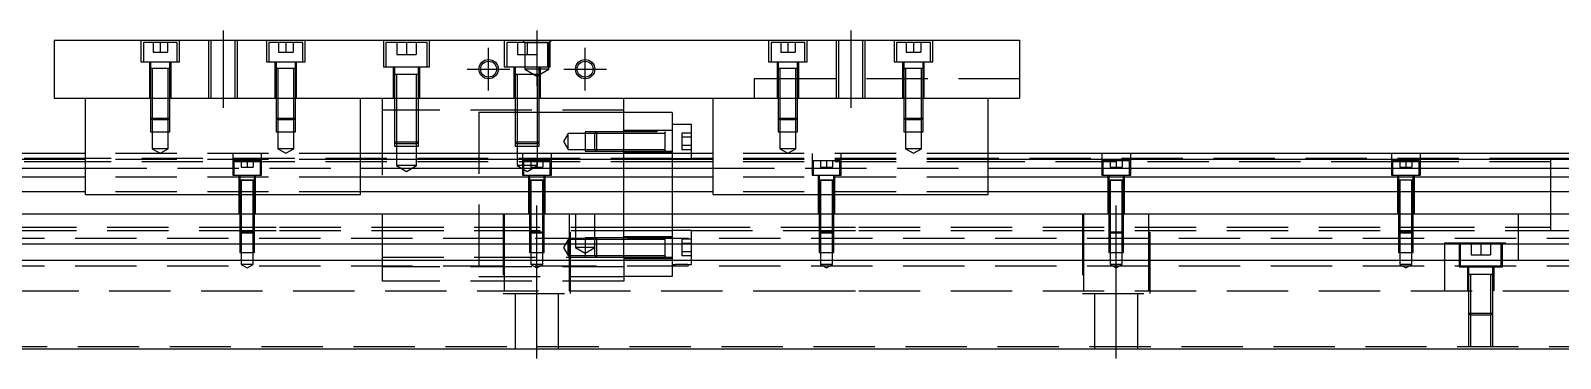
# Model space of a CAD drawing. Extents: x -14 to 771, y -277 to 102.
# Drawn here: x 155.1 to 472, y -239 to -171 of the extents above; entities that cross this region are included whole.
import ezdxf

# ---------------------------------------------------------------- set-up
doc = ezdxf.new("R2010")
doc.units = 0
doc.linetypes.add('CENTER', pattern=[50.8, 31.75, -6.35, 6.35, -6.35])
doc.linetypes.add('DASHED', pattern=[19.05, 12.7, -6.35])
doc.layers.get('0').update_dxf_attribs({"linetype": 'CONTINUOUS'})
doc.layers.add('CENTER', color=1, linetype='CENTER')

msp = doc.modelspace()

# ---------------------------------------------------------------- linework, layer by layer
at = {"color": 7, "linetype": 'CONTINUOUS'}
for p, q in [((160, -172.99), (160, -184.99)), ((160, -172.99), (360, -172.99)), ((360, -172.99), (360, -184.99)), ((231, -180.09), (230.499994, -180.09)), ((231.35, -180.09), (231, -180.09)), ((235, -180.09), (234.65, -180.09)), ((235.500006, -180.09), (235, -180.09)), ((160, -184.99), (360, -184.99)), ((166.5, -204.99), (166.5, -184.99)), ((223.5, -204.99), (223.5, -184.99)), ((228, -196.49), (228, -184.99)), ((278, -196.49), (278, -184.99)), ((296.5, -204.99), (296.5, -184.99)), ((353.5, -204.99), (353.5, -184.99)), ((285, -187.99), (278, -187.99)), ((285.35, -187.99), (285, -187.99)), ((288, -187.99), (285.35, -187.99)), ((288, -187.99), (288, -196.49)), ((292, -190.49), (288, -190.49)), ((292, -196.49), (292, -190.49)), ((166.5, -196.49), (0, -196.49)), ((166.5, -197.742272), (0, -197.742272)), ((0, -199.51668), (166.5, -199.51668)), ((296.5, -196.49), (223.5, -196.49)), ((296.5, -197.742272), (223.5, -197.742272)), ((223.5, -199.51668), (296.5, -199.51668)), ((520, -196.49), (353.5, -196.49)), ((520, -197.742272), (353.5, -197.742272)), ((353.5, -199.51668), (520, -199.51668)), ((166.5, -201.413076), (0, -201.413076)), ((201.500006, -201.99), (198.499994, -201.99)), ((199.998804, -201.99), (198.499994, -201.99)), ((201.500006, -201.99), (199.998804, -201.99)), ((296.5, -201.413076), (223.5, -201.413076)), ((261.500006, -201.99), (258.499994, -201.99)), ((259.998804, -201.99), (258.499994, -201.99)), ((261.500006, -201.99), (259.998804, -201.99)), ((321.500006, -201.99), (318.499994, -201.99)), ((319.998804, -201.99), (318.499994, -201.99)), ((321.500006, -201.99), (319.998804, -201.99)), ((520, -201.413076), (353.5, -201.413076)), ((381.500006, -201.99), (378.499994, -201.99)), ((379.998804, -201.99), (378.499994, -201.99)), ((381.500006, -201.99), (379.998804, -201.99)), ((439.998804, -201.99), (438.499994, -201.99)), ((441.500006, -201.99), (439.998804, -201.99)), ((166.5, -204.467372), (0, -204.467372)), ((166.5, -204.99), (223.5, -204.99)), ((296.5, -204.467372), (223.5, -204.467372)), ((296.5, -204.99), (353.5, -204.99)), ((520, -204.467372), (353.5, -204.467372)), ((0, -208.99), (520, -208.99)), ((291.25, -211.74), (291.5, -211.74)), ((520, -215.29), (0, -215.29)), ((286.6, -215.29), (286.6, -213.989994)), ((286.6, -215.99), (286.6, -213.989994)), ((286.6, -215.849954), (286.6, -215.29)), ((286.6, -216.130046), (286.6, -215.849954)), ((286.6, -217.990006), (286.6, -217.98932)), ((520, -218.69), (0, -218.69)), ((458.000006, -221.59), (452.999994, -221.59)), ((0, -236.99), (520, -236.99))]:
    msp.add_line(p, q, dxfattribs=at)
at = {"color": 3, "linetype": 'DASHED'}
for p, q in [((178, -172.99), (178, -177.49)), ((185.5, -173.49), (178.5, -173.49)), ((178.5, -173.49), (178.5, -177.49)), ((180.5, -173.49), (180.5, -175.49)), ((182, -173.49), (182, -175.49)), ((183.5, -173.49), (183.5, -175.49)), ((185.5, -177.49), (185.5, -173.49)), ((186, -177.49), (186, -172.99)), ((192.000006, -172.99), (192.000006, -184.99)), ((192.5, -172.99), (192.5, -184.99)), ((197.5, -184.99), (197.5, -172.99)), ((197.999994, -184.99), (197.999994, -172.99)), ((204, -172.99), (204, -177.49)), ((211.5, -173.49), (204.5, -173.49)), ((204.5, -173.49), (204.5, -177.49)), ((206.5, -173.49), (206.5, -175.49)), ((208, -173.49), (208, -175.49)), ((209.5, -173.49), (209.5, -175.49)), ((211.5, -177.49), (211.5, -173.49)), ((212, -177.49), (212, -172.99)), ((228.25, -172.99), (228.25, -178.49)), ((229.5, -173.49), (228.75, -173.49)), ((228.75, -173.49), (228.75, -178.49)), ((236.5, -173.49), (229.5, -173.49)), ((231, -173.49), (231, -175.99)), ((233, -173.49), (233, -175.99)), ((235, -173.49), (235, -175.99)), ((237.25, -173.49), (236.5, -173.49)), ((237.25, -178.49), (237.25, -173.49)), ((237.75, -178.49), (237.75, -172.99)), ((253.25, -172.99), (253.25, -178.49)), ((262.25, -173.49), (253.75, -173.49)), ((253.75, -173.49), (253.75, -178.49)), ((256, -173.49), (256, -175.99)), ((257.5, -173.49), (257, -172.99)), ((257.5, -173.49), (257.5, -178.99)), ((257.5, -173.49), (262.5, -173.49)), ((258, -173.49), (258, -175.99)), ((260, -173.49), (260, -175.99)), ((262.25, -178.49), (262.25, -173.49)), ((262.5, -173.49), (263, -172.99)), ((262.5, -178.99), (262.5, -173.49)), ((262.75, -178.49), (262.75, -172.99)), ((308, -172.99), (308, -177.49)), ((315.5, -173.49), (308.5, -173.49)), ((308.5, -173.49), (308.5, -177.49)), ((310.5, -173.49), (310.5, -175.49)), ((312, -173.49), (312, -175.49)), ((313.5, -173.49), (313.5, -175.49)), ((315.5, -177.49), (315.5, -173.49)), ((316, -177.49), (316, -172.99)), ((322.000006, -172.99), (322.000006, -184.99)), ((322.5, -172.99), (322.5, -184.99)), ((327.5, -184.99), (327.5, -172.99)), ((327.999994, -184.99), (327.999994, -172.99)), ((334, -172.99), (334, -177.49)), ((341.5, -173.49), (334.5, -173.49)), ((334.5, -173.49), (334.5, -177.49)), ((336.5, -173.49), (336.5, -175.49)), ((338, -173.49), (338, -175.49)), ((339.5, -173.49), (339.5, -175.49)), ((341.5, -177.49), (341.5, -173.49)), ((342, -177.49), (342, -172.99)), ((180.5, -175.49), (182, -175.49)), ((182, -175.49), (183.5, -175.49)), ((206.5, -175.49), (208, -175.49)), ((208, -175.49), (209.5, -175.49)), ((231, -175.99), (233, -175.99)), ((233, -175.99), (235, -175.99)), ((256, -175.99), (258, -175.99)), ((258, -175.99), (260, -175.99)), ((310.5, -175.49), (312, -175.49)), ((312, -175.49), (313.5, -175.49)), ((336.5, -175.49), (338, -175.49)), ((338, -175.49), (339.5, -175.49)), ((178, -177.49), (186, -177.49)), ((179.75, -177.49), (179.75, -184.99)), ((184.000006, -178.89), (179.999994, -178.89)), ((180, -177.49), (180, -178.89)), ((180, -178.885), (180, -178.89)), ((180.216708, -178.89), (180, -178.89)), ((180, -178.89), (180, -184.99)), ((180, -178.89), (180, -178.895)), ((180.35, -178.89), (180.35, -184.99)), ((183.65, -184.99), (183.65, -178.89)), ((184, -178.89), (183.783332, -178.89)), ((184, -178.89), (184, -177.49)), ((184, -178.89), (184, -178.885)), ((184, -184.99), (184, -178.89)), ((184, -178.895), (184, -178.89)), ((184.25, -184.99), (184.25, -177.49)), ((204, -177.49), (212, -177.49)), ((205.75, -177.49), (205.75, -184.99)), ((210.000006, -178.89), (205.999994, -178.89)), ((206, -177.49), (206, -178.89)), ((206, -178.885), (206, -178.89)), ((206.216708, -178.89), (206, -178.89)), ((206, -178.89), (206, -184.99)), ((206, -178.89), (206, -178.895)), ((206.35, -178.89), (206.35, -184.99)), ((209.65, -184.99), (209.65, -178.89)), ((210, -178.89), (209.783332, -178.89)), ((210, -178.89), (210, -177.49)), ((210, -178.89), (210, -178.885)), ((210, -184.99), (210, -178.89)), ((210, -178.895), (210, -178.89)), ((210.25, -184.99), (210.25, -177.49)), ((228.25, -178.49), (237.75, -178.49)), ((230.25, -178.49), (230.25, -184.99)), ((230.5, -178.49), (230.5, -180.09)), ((230.5, -180.085), (230.5, -180.09)), ((230.757468, -180.09), (230.5, -180.09)), ((230.5, -180.09), (230.5, -184.99)), ((230.5, -180.09), (230.5, -180.095)), ((230.999654, -180.09), (230.757468, -180.09)), ((230.9, -180.09), (230.9, -184.99)), ((231.349616, -180.09), (230.999654, -180.09)), ((234.650424, -180.09), (231.349616, -180.09)), ((234.65, -180.09), (231.35, -180.09)), ((235.000386, -180.09), (234.650424, -180.09)), ((235.242552, -180.09), (235.000386, -180.09)), ((235.1, -184.99), (235.1, -180.09)), ((235.5, -180.09), (235.242552, -180.09)), ((235.5, -180.09), (235.5, -178.49)), ((235.5, -180.09), (235.5, -180.085)), ((235.5, -184.99), (235.5, -180.09)), ((235.5, -180.095), (235.5, -180.09)), ((235.75, -184.99), (235.75, -178.49)), ((253.25, -178.49), (262.75, -178.49)), ((255.25, -178.49), (255.25, -184.99)), ((260.500006, -180.09), (255.499994, -180.09)), ((255.5, -178.49), (255.5, -180.09)), ((255.5, -180.085), (255.5, -180.09)), ((255.5, -180.09), (255.757448, -180.09)), ((255.757468, -180.09), (255.5, -180.09)), ((255.5, -180.09), (255.5, -184.99)), ((255.5, -180.09), (255.5, -180.095)), ((255.9, -180.09), (255.9, -184.99)), ((262.5, -178.99), (257.5, -178.99)), ((257.5, -178.99), (260, -180.433376)), ((260, -180.433376), (262.5, -178.99)), ((260.1, -184.99), (260.1, -180.09)), ((260.5, -180.09), (260.242552, -180.09)), ((260.242602, -180.09), (260.5, -180.09)), ((260.5, -180.09), (260.5, -178.49)), ((260.5, -180.09), (260.5, -180.085)), ((260.5, -184.99), (260.5, -180.09)), ((260.5, -180.095), (260.5, -180.09)), ((260.75, -184.99), (260.75, -178.49)), ((308, -177.49), (316, -177.49)), ((309.75, -177.49), (309.75, -184.99)), ((310, -177.49), (310, -178.89)), ((310, -178.885), (310, -178.89)), ((310, -178.89), (310.216462, -178.89)), ((310, -178.89), (310, -184.99)), ((310, -178.89), (310, -178.895)), ((313.783332, -178.89), (310.216708, -178.89)), ((310.35, -178.89), (310.35, -184.99)), ((313.65, -184.99), (313.65, -178.89)), ((314, -178.89), (313.783332, -178.89)), ((313.783538, -178.89), (314, -178.89)), ((314, -178.89), (314, -177.49)), ((314, -178.89), (314, -178.885)), ((314, -184.99), (314, -178.89)), ((314, -178.895), (314, -178.89)), ((314.25, -184.99), (314.25, -177.49)), ((334, -177.49), (342, -177.49)), ((335.75, -177.49), (335.75, -184.99)), ((336, -177.49), (336, -178.89)), ((336, -178.885), (336, -178.89)), ((336, -178.89), (336.216462, -178.89)), ((336, -178.89), (336, -184.99)), ((336, -178.89), (336, -178.895)), ((339.783332, -178.89), (336.216708, -178.89)), ((336.35, -178.89), (336.35, -184.99)), ((339.65, -184.99), (339.65, -178.89)), ((340, -178.89), (339.783332, -178.89)), ((339.783538, -178.89), (340, -178.89)), ((340, -178.89), (340, -177.49)), ((340, -178.89), (340, -178.885)), ((340, -184.99), (340, -178.89)), ((340, -178.895), (340, -178.89)), ((340.25, -184.99), (340.25, -177.49)), ((305, -180.99), (305, -184.99)), ((315, -180.99), (305, -180.99)), ((360, -180.99), (315, -180.99)), ((180, -184.99), (180, -189.14)), ((180.000006, -184.99), (180.000006, -189.140006)), ((180.35, -184.99), (180.35, -189.49)), ((183.65, -189.49), (183.65, -184.99)), ((183.999994, -189.140006), (183.999994, -184.99)), ((184, -189.14), (184, -184.99)), ((206, -184.99), (206, -189.14)), ((206.000006, -184.99), (206.000006, -189.140006)), ((206.35, -184.99), (206.35, -189.49)), ((209.65, -189.49), (209.65, -184.99)), ((209.999994, -189.140006), (209.999994, -184.99)), ((210, -189.14), (210, -184.99)), ((230.5, -184.99), (230.5, -194.09)), ((230.500006, -184.99), (230.500002, -194.09)), ((230.9, -184.99), (230.9, -194.49)), ((235.1, -194.49), (235.1, -184.99)), ((235.499998, -194.09), (235.499994, -184.99)), ((235.5, -194.09), (235.5, -184.99)), ((255.5, -184.99), (255.5, -194.09)), ((255.500006, -184.99), (255.500002, -194.09)), ((255.9, -184.99), (255.9, -194.49)), ((260.1, -194.49), (260.1, -184.99)), ((260.499998, -194.09), (260.499994, -184.99)), ((260.5, -194.09), (260.5, -184.99)), ((310, -184.99), (310, -189.14)), ((310.000006, -184.99), (310.000002, -189.14)), ((310.35, -184.99), (310.35, -189.49)), ((313.65, -189.49), (313.65, -184.99)), ((313.999998, -189.14), (313.999994, -184.99)), ((314, -189.14), (314, -184.99)), ((336, -184.99), (336, -189.14)), ((336.000006, -184.99), (336.000002, -189.14)), ((336.35, -184.99), (336.35, -189.49)), ((339.65, -189.49), (339.65, -184.99)), ((339.999998, -189.14), (339.999994, -184.99)), ((340, -189.14), (340, -184.99)), ((180, -189.14), (184, -189.14)), ((180, -189.14), (180.35, -189.49)), ((180.000006, -189.140006), (180.000006, -191.99)), ((183.65, -189.49), (180.35, -189.49)), ((180.35, -189.49), (180.35, -191.99)), ((183.65, -189.49), (184, -189.14)), ((183.65, -191.99), (183.65, -189.49)), ((183.999994, -191.99), (183.999994, -189.140006)), ((206, -189.14), (210, -189.14)), ((206, -189.14), (206.35, -189.49)), ((206.000006, -189.140006), (206.000006, -191.99)), ((209.65, -189.49), (206.35, -189.49)), ((206.35, -189.49), (206.35, -191.99)), ((209.65, -189.49), (210, -189.14)), ((209.65, -191.99), (209.65, -189.49)), ((209.999994, -191.99), (209.999994, -189.140006)), ((278, -187.49), (228, -187.49)), ((248, -187.99), (248, -221.99)), ((255.5, -187.99), (248, -187.99)), ((255.9, -187.99), (255.5, -187.99)), ((260.1, -187.99), (255.9, -187.99)), ((260.5, -187.99), (260.1, -187.99)), ((271.5, -187.99), (260.5, -187.99)), ((278, -187.99), (271.5, -187.99)), ((310, -189.14), (314, -189.14)), ((310, -189.14), (310.35, -189.49)), ((310.000002, -189.14), (310.000006, -191.99)), ((313.65, -189.49), (310.35, -189.49)), ((310.35, -189.49), (310.35, -191.99)), ((313.65, -189.49), (314, -189.14)), ((313.65, -191.99), (313.65, -189.49)), ((313.999994, -191.99), (313.999998, -189.14)), ((336, -189.14), (340, -189.14)), ((336, -189.14), (336.35, -189.49)), ((336.000002, -189.14), (336.000006, -191.99)), ((339.65, -189.49), (336.35, -189.49)), ((336.35, -189.49), (336.35, -191.99)), ((339.65, -189.49), (340, -189.14)), ((339.65, -191.99), (339.65, -189.49)), ((339.999994, -191.99), (339.999998, -189.14)), ((180.000006, -191.99), (183.999994, -191.99)), ((180.35, -191.99), (180.35, -195.49)), ((183.65, -195.49), (183.65, -191.99)), ((206.000006, -191.99), (209.999994, -191.99)), ((206.35, -191.99), (206.35, -195.49)), ((209.65, -195.49), (209.65, -191.99)), ((266.5, -192.34), (265.547372, -193.99)), ((266.5, -195.64), (266.5, -192.34)), ((270, -192.34), (266.5, -192.34)), ((272.35, -191.990002), (270, -191.990006)), ((270, -191.990006), (270, -195.989994)), ((272, -192.34), (270, -192.34)), ((272.35, -191.99), (272, -192.34)), ((272, -195.64), (272, -192.34)), ((278, -192.34), (272, -192.34)), ((272.35, -191.99), (272.35, -195.99)), ((278, -191.990002), (272.35, -191.99)), ((278, -191.990006), (272.35, -191.990002)), ((288, -191.74), (278, -191.74)), ((285.000006, -191.99), (278, -191.990002)), ((286.6, -192.34), (278, -192.34)), ((286.6, -191.99), (286.6, -192.206668)), ((286.6, -192.206708), (286.6, -191.99)), ((286.6, -191.99), (286.6, -192.206668)), ((286.6, -192.206708), (286.6, -191.99)), ((286.6, -195.64), (286.6, -192.34)), ((290, -192.25795), (290, -193.123974)), ((292, -192.25795), (290, -192.25795)), ((290, -193.123974), (290, -194.856026)), ((292, -193.123974), (290, -193.123974)), ((310.000006, -191.99), (313.999994, -191.99)), ((310.35, -191.99), (310.35, -195.49)), ((313.65, -195.49), (313.65, -191.99)), ((336.000006, -191.99), (339.999994, -191.99)), ((336.35, -191.99), (336.35, -195.49)), ((339.65, -195.49), (339.65, -191.99)), ((183.65, -195.49), (180.35, -195.49)), ((180.35, -195.49), (182, -196.442628)), ((182, -196.442628), (183.65, -195.49)), ((209.65, -195.49), (206.35, -195.49)), ((206.35, -195.49), (208, -196.442628)), ((208, -196.442628), (209.65, -195.49)), ((230.5, -194.09), (235.5, -194.09)), ((230.5, -194.09), (230.9, -194.49)), ((230.500002, -194.09), (230.500006, -194.99)), ((230.500006, -194.99), (235.499994, -194.99)), ((235.1, -194.49), (230.9, -194.49)), ((230.9, -194.49), (230.9, -194.99)), ((230.9, -194.99), (230.9, -198.99)), ((235.1, -194.49), (235.5, -194.09)), ((235.1, -194.99), (235.1, -194.49)), ((235.1, -198.99), (235.1, -194.99)), ((235.499994, -194.99), (235.499998, -194.09)), ((255.5, -194.09), (260.5, -194.09)), ((255.5, -194.09), (255.9, -194.49)), ((255.500002, -194.09), (255.500006, -194.99)), ((255.500006, -194.99), (260.499994, -194.99)), ((260.1, -194.49), (255.9, -194.49)), ((255.9, -194.49), (255.9, -194.99)), ((255.9, -194.99), (255.9, -198.99)), ((260.1, -194.49), (260.5, -194.09)), ((260.1, -194.99), (260.1, -194.49)), ((260.1, -198.99), (260.1, -194.99)), ((260.499994, -194.99), (260.499998, -194.09)), ((265.547372, -193.99), (266.5, -195.64)), ((266.5, -195.64), (270, -195.64)), ((270, -195.64), (272, -195.64)), ((270, -195.989994), (272.35, -195.989998)), ((272, -195.64), (272.35, -195.99)), ((272, -195.64), (278, -195.64)), ((272.35, -195.989998), (278, -195.989994)), ((272.35, -195.99), (278, -195.989998)), ((278, -195.64), (286.6, -195.64)), ((278, -195.989998), (286.605, -195.99)), ((278, -196.24), (288, -196.24)), ((286.595, -195.99), (288, -195.99)), ((286.6, -195.773292), (286.6, -195.99)), ((286.6, -195.99), (286.6, -195.773332)), ((290, -194.856026), (290, -195.72205)), ((292, -194.856026), (290, -194.856026)), ((292, -195.72205), (290, -195.72205)), ((313.65, -195.49), (310.35, -195.49)), ((310.35, -195.49), (312, -196.442628)), ((312, -196.442628), (313.65, -195.49)), ((339.65, -195.49), (336.35, -195.49)), ((336.35, -195.49), (338, -196.442628)), ((338, -196.442628), (339.65, -195.49)), ((166.5, -197.49), (40.5, -197.49)), ((166.5, -198.24), (40.5, -198.24)), ((223.5, -196.49), (166.5, -196.49)), ((248, -197.49), (166.5, -197.49)), ((223.5, -197.742272), (166.5, -197.742272)), ((248, -198.24), (166.5, -198.24)), ((166.5, -199.51668), (223.5, -199.51668)), ((197, -196.49), (197, -200.99)), ((202.75, -197.99), (197.25, -197.99)), ((197.25, -197.99), (197.25, -200.99)), ((198.75, -197.99), (198.75, -199.29)), ((198.75, -199.29), (200, -199.29)), ((200, -197.99), (200, -199.29)), ((200, -199.29), (201.25, -199.29)), ((201.25, -197.99), (201.25, -199.29)), ((202.75, -200.99), (202.75, -197.99)), ((203, -200.99), (203, -196.49)), ((228, -200.99), (228, -196.49)), ((235.1, -198.99), (230.9, -198.99)), ((230.9, -198.99), (233, -200.202436)), ((233, -200.202436), (235.1, -198.99)), ((288, -197.49), (248, -197.49)), ((288, -198.24), (248, -198.24)), ((260.1, -198.99), (255.9, -198.99)), ((255.9, -198.99), (258, -200.202436)), ((257, -196.49), (257, -200.99)), ((262.75, -197.99), (257.25, -197.99)), ((257.25, -197.99), (257.25, -200.99)), ((258, -200.202436), (260.1, -198.99)), ((258.75, -197.99), (258.75, -199.29)), ((258.75, -199.29), (260, -199.29)), ((260, -197.99), (260, -199.29)), ((260, -199.29), (261.25, -199.29)), ((261.25, -197.99), (261.25, -199.29)), ((262.75, -200.99), (262.75, -197.99)), ((263, -200.99), (263, -196.49)), ((278, -204.99), (278, -196.49)), ((288, -196.49), (288, -200.99)), ((288, -197.49), (292, -197.49)), ((353.5, -198.24), (288, -198.24)), ((292, -197.49), (292, -196.49)), ((353.5, -197.49), (292, -197.49)), ((353.5, -196.49), (296.5, -196.49)), ((353.5, -197.742272), (296.5, -197.742272)), ((296.5, -199.51668), (353.5, -199.51668)), ((317, -196.49), (317, -200.99)), ((322.75, -197.99), (317.25, -197.99)), ((317.25, -197.99), (317.25, -200.99)), ((318.75, -197.99), (318.75, -199.29)), ((318.75, -199.29), (320, -199.29)), ((320, -197.99), (320, -199.29)), ((320, -199.29), (321.25, -199.29)), ((321.25, -197.99), (321.25, -199.29)), ((322.75, -200.99), (322.75, -197.99)), ((323, -200.99), (323, -196.49)), ((470, -197.49), (353.5, -197.49)), ((437.25, -198.24), (353.5, -198.24)), ((377, -196.49), (377, -200.99)), ((382.75, -197.99), (377.25, -197.99)), ((377.25, -197.99), (377.25, -200.99)), ((378.75, -197.99), (378.75, -199.29)), ((378.75, -199.29), (380, -199.29)), ((380, -197.99), (380, -199.29)), ((380, -199.29), (381.25, -199.29)), ((381.25, -197.99), (381.25, -199.29)), ((382.75, -200.99), (382.75, -197.99)), ((383, -200.99), (383, -196.49)), ((437, -196.49), (437, -200.99)), ((442.75, -197.99), (437.25, -197.99)), ((437.25, -197.99), (437.25, -200.99)), ((442.75, -198.24), (437.25, -198.24)), ((438.75, -197.99), (438.75, -199.29)), ((438.75, -199.29), (440, -199.29)), ((440, -197.99), (440, -199.29)), ((440, -199.29), (441.25, -199.29)), ((441.25, -197.99), (441.25, -199.29)), ((442.75, -200.99), (442.75, -197.99)), ((470, -198.24), (442.75, -198.24)), ((443, -200.99), (443, -196.49)), ((470, -197.49), (469.995, -197.49)), ((470, -204.789932), (470, -197.489994)), ((470, -197.490668), (470, -197.49)), ((475, -197.49), (470, -197.49)), ((470.005, -197.49), (470, -197.49)), ((470, -198.038872), (470, -197.490668)), ((470, -204.78995), (470, -198.038872)), ((223.5, -201.413076), (166.5, -201.413076)), ((197, -200.99), (203, -200.99)), ((198.25, -200.99), (198.25, -208.99)), ((201.500006, -201.99), (198.499994, -201.99)), ((198.5, -200.99), (198.5, -201.99)), ((198.5, -201.985), (198.5, -201.99)), ((198.5, -201.99), (198.62467, -201.99)), ((198.624678, -201.99), (198.5, -201.99)), ((198.5, -201.99), (198.5, -201.995)), ((198.5, -201.99), (198.5, -208.99)), ((198.62467, -201.99), (201.375392, -201.99)), ((199.998804, -201.99), (198.624678, -201.99)), ((198.75, -201.99), (198.75, -208.99)), ((201.37533, -201.99), (199.998804, -201.99)), ((201.25, -208.99), (201.25, -201.99)), ((201.5, -201.99), (201.37533, -201.99)), ((201.375392, -201.99), (201.5, -201.99)), ((201.5, -201.99), (201.5, -200.99)), ((201.5, -201.99), (201.5, -201.985)), ((201.5, -201.995), (201.5, -201.99)), ((201.5, -208.99), (201.5, -201.99)), ((201.75, -208.99), (201.75, -200.99)), ((257, -200.99), (263, -200.99)), ((258.25, -200.99), (258.25, -208.99)), ((261.500006, -201.99), (258.499994, -201.99)), ((258.5, -200.99), (258.5, -201.99)), ((258.5, -201.985), (258.5, -201.99)), ((258.5, -201.99), (258.62467, -201.99)), ((258.624678, -201.99), (258.5, -201.99)), ((258.5, -201.99), (258.5, -201.995)), ((258.5, -201.99), (258.5, -208.99)), ((258.62467, -201.99), (261.375392, -201.99)), ((259.998804, -201.99), (258.624678, -201.99)), ((258.75, -201.99), (258.75, -208.99)), ((261.37533, -201.99), (259.998804, -201.99)), ((261.25, -208.99), (261.25, -201.99)), ((261.5, -201.99), (261.37533, -201.99)), ((261.375392, -201.99), (261.5, -201.99)), ((261.5, -201.99), (261.5, -200.99)), ((261.5, -201.99), (261.5, -201.985)), ((261.5, -201.995), (261.5, -201.99)), ((261.5, -208.99), (261.5, -201.99)), ((261.75, -208.99), (261.75, -200.99)), ((288, -200.99), (288, -204.99)), ((353.5, -201.413076), (296.5, -201.413076)), ((317, -200.99), (323, -200.99)), ((318.25, -200.99), (318.25, -208.99)), ((321.500006, -201.99), (318.499994, -201.99)), ((318.5, -200.99), (318.5, -201.99)), ((318.5, -201.985), (318.5, -201.99)), ((318.5, -201.99), (318.62467, -201.99)), ((318.624678, -201.99), (318.5, -201.99)), ((318.5, -201.99), (318.5, -201.995)), ((318.5, -201.99), (318.5, -208.99)), ((318.62467, -201.99), (321.375392, -201.99)), ((319.998804, -201.99), (318.624678, -201.99)), ((318.75, -201.99), (318.75, -208.99)), ((321.37533, -201.99), (319.998804, -201.99)), ((321.25, -208.99), (321.25, -201.99)), ((321.5, -201.99), (321.37533, -201.99)), ((321.375392, -201.99), (321.5, -201.99)), ((321.5, -201.99), (321.5, -200.99)), ((321.5, -201.99), (321.5, -201.985)), ((321.5, -201.995), (321.5, -201.99)), ((321.5, -208.99), (321.5, -201.99)), ((321.75, -208.99), (321.75, -200.99)), ((377, -200.99), (383, -200.99)), ((378.25, -200.99), (378.25, -208.99)), ((381.500006, -201.99), (378.499994, -201.99)), ((378.5, -200.99), (378.5, -201.99)), ((378.5, -201.985), (378.5, -201.99)), ((378.5, -201.99), (378.62467, -201.99)), ((378.624678, -201.99), (378.5, -201.99)), ((378.5, -201.99), (378.5, -201.995)), ((378.5, -201.99), (378.5, -208.99)), ((378.62467, -201.99), (381.375392, -201.99)), ((379.998804, -201.99), (378.624678, -201.99)), ((378.75, -201.99), (378.75, -208.99)), ((381.37533, -201.99), (379.998804, -201.99)), ((381.25, -208.99), (381.25, -201.99)), ((381.5, -201.99), (381.37533, -201.99)), ((381.375392, -201.99), (381.5, -201.99)), ((381.5, -201.99), (381.5, -200.99)), ((381.5, -201.99), (381.5, -201.985)), ((381.5, -201.995), (381.5, -201.99)), ((381.5, -208.99), (381.5, -201.99)), ((381.75, -208.99), (381.75, -200.99)), ((437, -200.99), (443, -200.99)), ((438.25, -200.99), (438.25, -208.99)), ((441.500006, -201.99), (438.499994, -201.99)), ((438.5, -200.99), (438.5, -201.99)), ((438.5, -201.985), (438.5, -201.99)), ((438.624678, -201.99), (438.5, -201.99)), ((438.5, -201.99), (438.5, -208.99)), ((438.5, -201.99), (438.5, -201.995)), ((439.998804, -201.99), (438.624678, -201.99)), ((438.75, -201.99), (438.75, -208.99)), ((441.37533, -201.99), (439.998804, -201.99)), ((441.25, -208.99), (441.25, -201.99)), ((441.5, -201.99), (441.37533, -201.99)), ((441.5, -201.99), (441.5, -200.99)), ((441.5, -201.99), (441.5, -201.985)), ((441.5, -208.99), (441.5, -201.99)), ((441.5, -201.995), (441.5, -201.99)), ((441.75, -208.99), (441.75, -200.99)), ((223.5, -204.467372), (166.5, -204.467372)), ((278, -208.99), (278, -204.99)), ((288, -204.99), (288, -208.99)), ((353.5, -204.467372), (296.5, -204.467372)), ((470, -208.99), (470, -204.789932)), ((470, -205.190038), (470, -204.78995)), ((470, -208.99023), (470, -205.190038)), ((198.5, -208.99), (198.5, -212.74)), ((198.500006, -208.99), (198.500002, -212.74)), ((198.75, -208.99), (198.75, -212.99)), ((201.25, -212.99), (201.25, -208.99)), ((201.499998, -212.74), (201.499994, -208.99)), ((201.5, -212.74), (201.5, -208.99)), ((228, -215.29), (228, -208.99)), ((253, -208.99), (253, -225.49)), ((253.291796, -215.29), (253.291796, -208.99)), ((258.5, -208.99), (258.5, -212.74)), ((258.500006, -208.99), (258.500002, -212.74)), ((258.75, -208.99), (258.75, -212.99)), ((261.25, -212.99), (261.25, -208.99)), ((261.499998, -212.74), (261.499994, -208.99)), ((261.5, -212.74), (261.5, -208.99)), ((266.708204, -208.99), (266.708204, -215.29)), ((267, -225.49), (267, -208.99)), ((268, -208.99), (268, -215.99)), ((268, -208.99), (268, -215.99)), ((272, -215.99), (272, -208.99)), ((272, -215.99), (272, -208.99)), ((278, -215.29), (278, -208.99)), ((288, -208.99), (288, -215.29)), ((318.5, -208.99), (318.5, -212.74)), ((318.500006, -208.99), (318.500002, -212.74)), ((318.75, -208.99), (318.75, -212.99)), ((321.25, -212.99), (321.25, -208.99)), ((321.499998, -212.74), (321.499994, -208.99)), ((321.5, -212.74), (321.5, -208.99)), ((373, -208.99), (373, -225.49)), ((373.291796, -215.29), (373.291796, -208.99)), ((378.5, -208.99), (378.5, -212.74)), ((378.500006, -208.99), (378.500002, -212.74)), ((378.75, -208.99), (378.75, -212.99)), ((381.25, -212.99), (381.25, -208.99)), ((381.499998, -212.74), (381.499994, -208.99)), ((381.5, -212.74), (381.5, -208.99)), ((386.708204, -208.99), (386.708204, -215.29)), ((387, -225.49), (387, -208.99)), ((438.5, -208.99), (438.5, -212.74)), ((438.500006, -208.99), (438.500006, -212.740006)), ((438.75, -208.99), (438.75, -212.99)), ((441.25, -212.99), (441.25, -208.99)), ((441.499994, -212.740006), (441.499994, -208.99)), ((441.5, -212.74), (441.5, -208.99)), ((463.291796, -215.29), (463.291796, -208.99)), ((470, -212.490006), (470, -208.99)), ((470, -211.941128), (470, -208.99023)), ((56.708204, -211.74), (193.291796, -211.74)), ((193.291796, -211.74), (206.708204, -211.74)), ((206.708204, -211.74), (228, -211.74)), ((228, -211.74), (248, -211.74)), ((248, -211.74), (278, -211.74)), ((278, -211.74), (288, -211.74)), ((288, -211.74), (288.5, -211.74)), ((288.5, -211.74), (288.75, -211.74)), ((288.75, -211.74), (291.25, -211.74)), ((291.5, -211.74), (313.291796, -211.74)), ((313.291796, -211.74), (326.708204, -211.74)), ((326.708204, -211.74), (438.5, -211.74)), ((438.5, -211.74), (438.75, -211.74)), ((438.75, -211.74), (441.25, -211.74)), ((441.25, -211.74), (441.5, -211.74)), ((441.5, -211.74), (463.291796, -211.74)), ((463.291796, -211.74), (470, -211.74)), ((470, -212.49), (470, -211.941128)), ((520, -214.14), (0, -214.14)), ((56.708204, -212.49), (193.291796, -212.49)), ((193.291796, -212.49), (206.708204, -212.49)), ((198.5, -212.74), (201.5, -212.74)), ((198.5, -212.74), (198.75, -212.99)), ((198.500002, -212.74), (198.500006, -215.29)), ((198.500006, -215.29), (198.500006, -216.99)), ((201.25, -212.99), (198.75, -212.99)), ((198.75, -212.99), (198.75, -216.99)), ((201.25, -212.99), (201.5, -212.74)), ((201.25, -216.99), (201.25, -212.99)), ((201.499994, -215.29), (201.499998, -212.74)), ((201.499994, -216.99), (201.499994, -215.29)), ((206.708204, -212.49), (228, -212.49)), ((228, -212.49), (248, -212.49)), ((228, -217.99), (228, -215.29)), ((248, -212.489994), (278, -212.489994)), ((248, -212.49), (278, -212.49)), ((253.291796, -218.69), (253.291796, -215.29)), ((258.5, -212.74), (261.5, -212.74)), ((258.5, -212.74), (258.75, -212.99)), ((258.500002, -212.74), (258.500006, -215.29)), ((258.500006, -215.29), (258.500006, -216.99)), ((261.25, -212.99), (258.75, -212.99)), ((258.75, -212.99), (258.75, -216.99)), ((261.25, -212.99), (261.5, -212.74)), ((261.25, -216.99), (261.25, -212.99)), ((261.499994, -215.29), (261.499998, -212.74)), ((261.499994, -216.99), (261.499994, -215.29)), ((266.5, -214.34), (265.547372, -215.99)), ((266.5, -217.64), (266.5, -214.34)), ((270, -214.34), (266.5, -214.34)), ((266.708204, -215.29), (266.708204, -218.69)), ((272.35, -213.990002), (270, -213.990006)), ((270, -213.990006), (270, -217.989994)), ((272, -214.34), (270, -214.34)), ((272.35, -213.99), (272, -214.34)), ((272, -217.64), (272, -214.34)), ((278, -214.34), (272, -214.34)), ((272.35, -213.99), (272.35, -217.99)), ((278, -213.99), (272.35, -213.99)), ((278, -213.990006), (272.35, -213.990002)), ((278, -212.489994), (288, -212.489994)), ((278, -212.49), (288, -212.49)), ((288, -213.74), (278, -213.74)), ((286.6, -213.99), (278, -213.99)), ((286.6, -214.34), (278, -214.34)), ((278, -217.99), (278, -215.29)), ((286.6, -213.99), (286.595, -213.99)), ((286.6, -217.990006), (286.6, -213.989994)), ((286.6, -213.99), (286.6, -214.206668)), ((286.6, -214.206708), (286.6, -213.99)), ((286.605, -213.99), (286.6, -213.99)), ((288, -213.99), (286.6, -213.99)), ((286.6, -215.289824), (286.6, -214.206708)), ((286.6, -215.78999), (286.6, -215.289824)), ((288.5, -212.49), (288, -212.49)), ((288, -215.29), (288, -218.69)), ((288.75, -212.49), (288.5, -212.49)), ((291.25, -212.49), (288.75, -212.49)), ((290, -214.25795), (290, -215.123974)), ((292, -214.25795), (290, -214.25795)), ((290, -215.123974), (290, -216.856026)), ((292, -215.123974), (290, -215.123974)), ((291.5, -212.49), (291.25, -212.49)), ((292, -212.49), (291.5, -212.49)), ((292, -215.29), (292, -212.49)), ((292, -212.49), (313.291796, -212.49)), ((292, -218.69), (292, -215.29)), ((313.291796, -212.49), (326.708204, -212.49)), ((318.5, -212.74), (321.5, -212.74)), ((318.5, -212.74), (318.75, -212.99)), ((318.500002, -212.74), (318.500006, -215.29)), ((318.500006, -215.29), (318.500006, -216.99)), ((321.25, -212.99), (318.75, -212.99)), ((318.75, -212.99), (318.75, -216.99)), ((321.25, -212.99), (321.5, -212.74)), ((321.25, -216.99), (321.25, -212.99)), ((321.499994, -215.29), (321.499998, -212.74)), ((321.499994, -216.99), (321.499994, -215.29)), ((326.708204, -212.49), (438.5, -212.49)), ((373.291796, -218.69), (373.291796, -215.29)), ((378.5, -212.74), (381.5, -212.74)), ((378.5, -212.74), (378.75, -212.99)), ((378.500002, -212.74), (378.500006, -215.29)), ((378.500006, -215.29), (378.500006, -216.99)), ((381.25, -212.99), (378.75, -212.99)), ((378.75, -212.99), (378.75, -216.99)), ((381.25, -212.99), (381.5, -212.74)), ((381.25, -216.99), (381.25, -212.99)), ((381.499994, -215.29), (381.499998, -212.74)), ((381.499994, -216.99), (381.499994, -215.29)), ((386.708204, -215.29), (386.708204, -218.69)), ((438.5, -212.49), (438.75, -212.49)), ((438.5, -212.74), (441.5, -212.74)), ((438.5, -212.74), (438.75, -212.99)), ((438.500006, -212.740006), (438.500006, -215.29)), ((438.500006, -215.29), (438.500006, -216.99)), ((438.75, -212.49), (441.25, -212.49)), ((441.25, -212.99), (438.75, -212.99)), ((438.75, -212.99), (438.75, -216.99)), ((441.25, -212.49), (441.5, -212.49)), ((441.25, -212.99), (441.5, -212.74)), ((441.25, -216.99), (441.25, -212.99)), ((441.499994, -215.29), (441.499994, -212.740006)), ((441.499994, -216.99), (441.499994, -215.29)), ((441.5, -212.49), (463.291796, -212.49)), ((448, -214.99), (448, -215.29)), ((448, -214.99), (463, -214.99)), ((448, -215.29), (448, -218.69)), ((451, -214.99), (451, -219.99)), ((451.25, -214.99), (451.25, -215.29)), ((451.25, -215.29), (451.25, -218.69)), ((453.5, -214.99), (453.5, -217.49)), ((455.5, -214.99), (455.5, -217.49)), ((457.5, -214.99), (457.5, -217.49)), ((459.75, -215.29), (459.75, -214.99)), ((459.75, -218.69), (459.75, -215.29)), ((460, -219.99), (460, -214.99)), ((463.291796, -212.49), (470, -212.49)), ((463.291796, -218.69), (463.291796, -215.29)), ((469.995, -212.49), (470, -212.49)), ((470, -212.49), (475, -212.49)), ((470, -212.49), (470.005, -212.49)), ((198.500006, -216.99), (201.499994, -216.99)), ((198.75, -216.99), (198.75, -219.49)), ((201.25, -219.49), (201.25, -216.99)), ((228, -217.99), (278, -217.99)), ((228, -218.69), (228, -217.99)), ((258.500006, -216.99), (261.499994, -216.99)), ((258.75, -216.99), (258.75, -219.49)), ((261.25, -219.49), (261.25, -216.99)), ((265.547372, -215.99), (266.5, -217.64)), ((266.5, -217.64), (270, -217.64)), ((272, -215.99), (268, -215.99)), ((268, -215.99), (270, -217.1447)), ((272, -215.99), (268, -215.99)), ((268, -215.99), (270, -217.1447)), ((270, -217.1447), (272, -215.99)), ((270, -217.1447), (272, -215.99)), ((270, -217.64), (272, -217.64)), ((272, -217.64), (278, -217.64)), ((272, -217.64), (272.35, -217.99)), ((278, -217.64), (286.6, -217.64)), ((278, -217.99), (278, -218.69)), ((278, -217.99), (286.6, -217.99)), ((278, -218.24), (288, -218.24)), ((286.595, -217.99), (286.6, -217.99)), ((286.6, -216.19001), (286.6, -215.78999)), ((286.6, -217.98932), (286.6, -216.130046)), ((286.6, -217.773332), (286.6, -216.19001)), ((286.6, -217.773292), (286.6, -217.99)), ((286.6, -217.99), (286.6, -217.773332)), ((286.6, -217.99), (286.605, -217.99)), ((286.6, -217.99), (288, -217.99)), ((292, -216.856026), (290, -216.856026)), ((290, -216.856026), (290, -217.72205)), ((292, -217.72205), (290, -217.72205)), ((318.500006, -216.99), (321.499994, -216.99)), ((318.75, -216.99), (318.75, -219.49)), ((321.25, -219.49), (321.25, -216.99)), ((378.500006, -216.99), (381.499994, -216.99)), ((378.75, -216.99), (378.75, -219.49)), ((381.25, -219.49), (381.25, -216.99)), ((438.500006, -216.99), (441.499994, -216.99)), ((438.75, -216.99), (438.75, -219.49)), ((441.25, -219.49), (441.25, -216.99)), ((453.5, -217.49), (455.5, -217.49)), ((455.5, -217.49), (457.5, -217.49)), ((520, -219.84), (0, -219.84)), ((201.25, -219.49), (198.75, -219.49)), ((198.75, -219.49), (200, -220.211688)), ((200, -220.211688), (201.25, -219.49)), ((228, -222.99), (228, -218.69)), ((278, -219.998332), (228, -219.998332)), ((253.291796, -224.99), (253.291796, -218.69)), ((261.25, -219.49), (258.75, -219.49)), ((258.75, -219.49), (260, -220.211688)), ((260, -220.211688), (261.25, -219.49)), ((266.708204, -218.69), (266.708204, -224.99)), ((278, -218.69), (278, -222.99)), ((288, -218.69), (288, -221.99)), ((288, -219.49), (288.75, -219.49)), ((291.25, -219.49), (288.75, -219.49)), ((291.25, -219.49), (292, -219.49)), ((292, -219.49), (292, -218.69)), ((321.25, -219.49), (318.75, -219.49)), ((318.75, -219.49), (320, -220.211688)), ((320, -220.211688), (321.25, -219.49)), ((373.291796, -224.99), (373.291796, -218.69)), ((381.25, -219.49), (378.75, -219.49)), ((378.75, -219.49), (380, -220.211688)), ((380, -220.211688), (381.25, -219.49)), ((386.708204, -218.69), (386.708204, -224.99)), ((441.25, -219.49), (438.75, -219.49)), ((438.75, -219.49), (440, -220.211688)), ((440, -220.211688), (441.25, -219.49)), ((448, -218.69), (448, -224.99)), ((451, -219.99), (460, -219.99)), ((451.25, -218.69), (451.25, -219.99)), ((452.75, -219.99), (452.75, -224.99)), ((458.000006, -221.59), (452.999994, -221.59)), ((453, -219.99), (453, -221.595)), ((453, -221.585), (453, -224.99)), ((453, -221.59), (453.257448, -221.59)), ((453.257468, -221.59), (453, -221.59)), ((457.742552, -221.59), (453.257468, -221.59)), ((453.4, -221.59), (453.4, -224.99)), ((457.6, -224.99), (457.6, -221.59)), ((458, -221.59), (457.742552, -221.59)), ((457.742602, -221.59), (458, -221.59)), ((458, -221.595), (458, -219.99)), ((458, -224.99), (458, -221.585)), ((458.25, -224.99), (458.25, -219.99)), ((459.75, -219.99), (459.75, -218.69)), ((278, -222.99), (228, -222.99)), ((248, -221.99), (278, -221.99)), ((288, -221.99), (278, -221.99)), ((0, -224.99), (313.291796, -224.99)), ((253, -225.49), (267, -225.49)), ((255.5, -225.49), (255.5, -236.99)), ((264.5, -236.99), (264.5, -225.49)), ((313.291796, -224.99), (326.708204, -224.99)), ((326.708204, -224.99), (463.291796, -224.99)), ((373, -225.49), (387, -225.49)), ((375.5, -225.49), (375.5, -236.99)), ((384.5, -236.99), (384.5, -225.49)), ((453, -224.99), (453, -229.59)), ((453.000006, -224.99), (453.000002, -229.59)), ((453.4, -224.99), (453.4, -229.99)), ((457.6, -229.99), (457.6, -224.99)), ((457.999998, -229.59), (457.999994, -224.99)), ((458, -229.59), (458, -224.99)), ((463.291796, -224.99), (476.708204, -224.99)), ((453, -229.59), (458, -229.59)), ((453, -229.59), (453.4, -229.99)), ((453.000002, -229.59), (453.000006, -236.49)), ((457.6, -229.99), (453.4, -229.99)), ((453.4, -229.99), (453.4, -236.49)), ((457.6, -229.99), (458, -229.59)), ((457.6, -236.49), (457.6, -229.99)), ((457.999994, -236.49), (457.999998, -229.59)), ((12.499994, -236.49), (520, -236.49))]:
    msp.add_line(p, q, dxfattribs=at)
at = {"color": 3, "linetype": 'CONTINUOUS'}
for centre in [(250, -178.99), (270, -178.99)]:
    msp.add_circle(centre, 2, dxfattribs=at)
at = {"color": 7, "linetype": 'CONTINUOUS'}
for centre in [(250, -178.99), (270, -178.99)]:
    msp.add_circle(centre, 1.65, dxfattribs=at)
at = {"layer": 'CENTER', "color": 1, "linetype": 'CENTER'}
for p, q in [((195, -170.99), (195, -186.99)), ((260, -170.99), (260, -182.433376)), ((325, -170.99), (325, -186.99)), ((250, -183.39), (250, -174.59)), ((270, -183.39), (270, -174.59)), ((245.6, -178.99), (254.4, -178.99)), ((265.6, -178.99), (274.4, -178.99)), ((260, -238.99), (260, -206.99)), ((380, -238.99), (380, -206.99))]:
    msp.add_line(p, q, dxfattribs=at)

doc.saveas('drawing.dxf')
